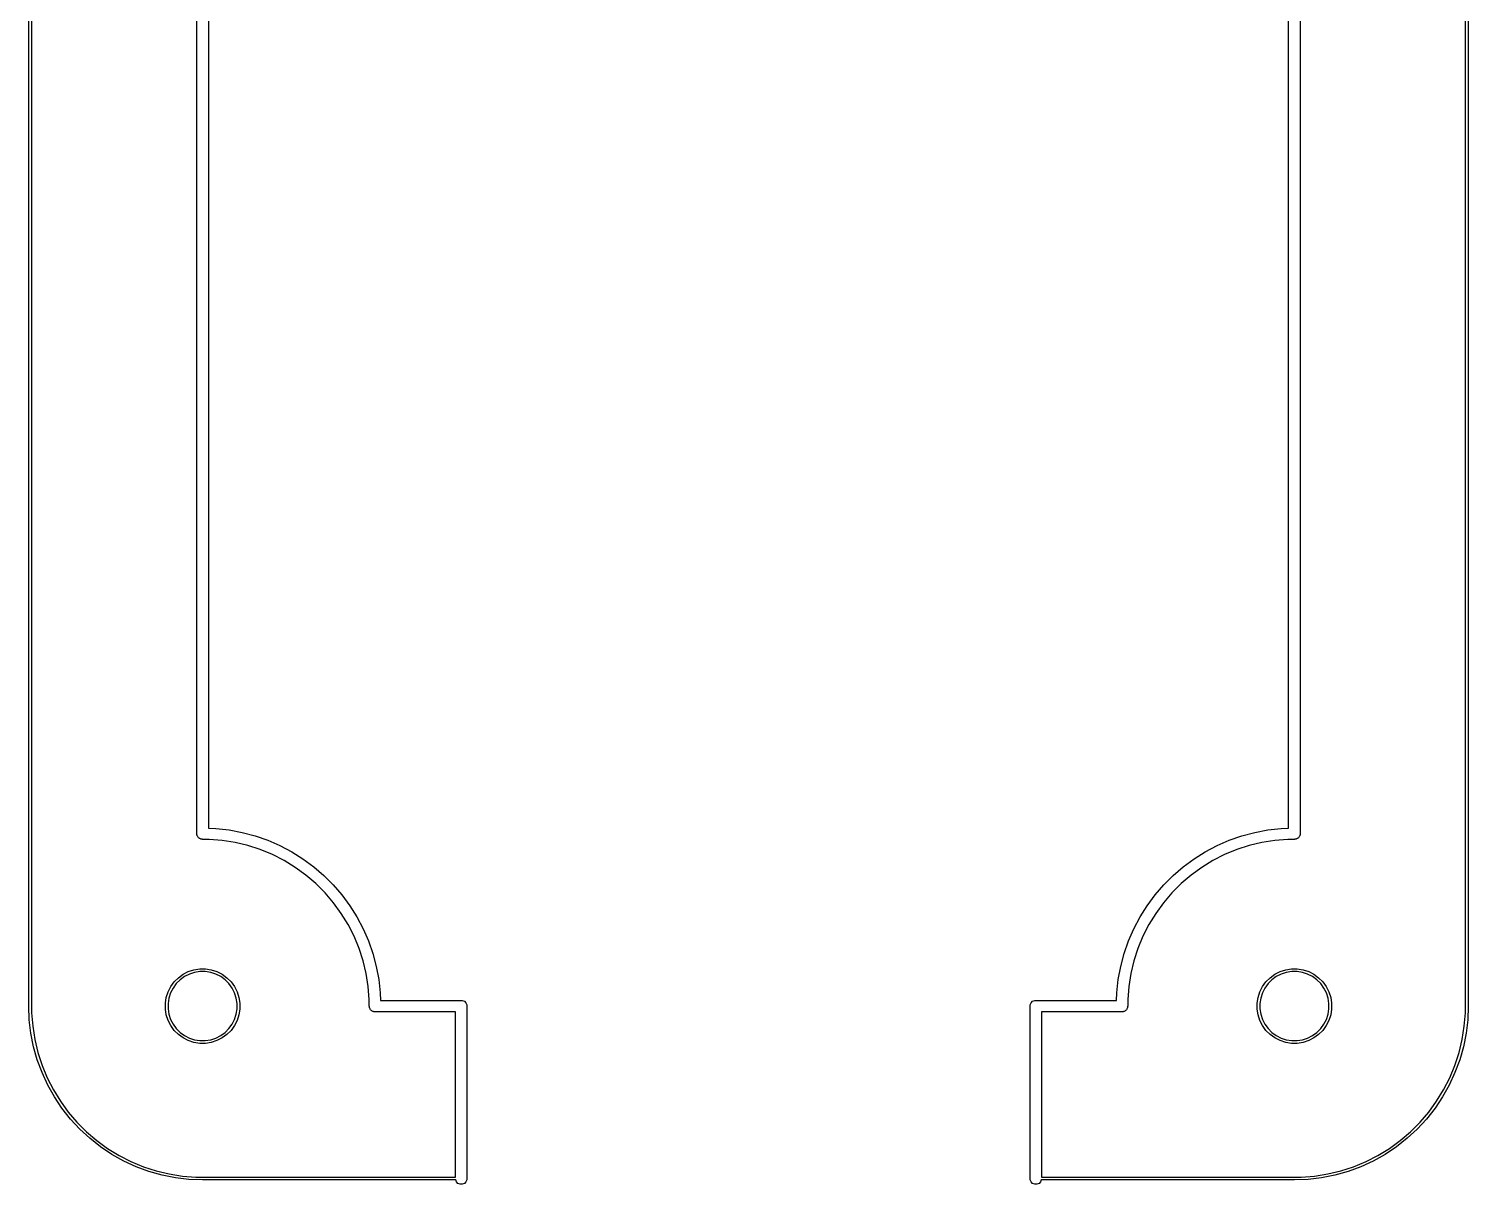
# Model space of a CAD drawing. Header units: millimetres. Extents: x 119.9 to 170.1, y -110.2 to -29.8.
# Drawn here: x 119.9 to 170.1, y -110.2 to -70 of the extents above; entities that cross this region are included whole.
import ezdxf

# ---------------------------------------------------------------- set-up
doc = ezdxf.new("R2010")
doc.units = ezdxf.units.MM
doc.layers.add('User.Drawings', color=9, linetype='CONTINUOUS', true_color=0xc2c2c2)

msp = doc.modelspace()

# ---------------------------------------------------------------- linework, layer by layer
at = {"layer": 'User.Drawings', "linetype": 'CONTINUOUS'}
for p, q in [((119.95, -103.999999), (119.95, -36)), ((120.05, -36), (120.05, -103.999999)), ((169.950001, -103.999996), (169.950001, -36.000003)), ((170.050001, -36), (170.050001, -104)), ((125.799999, -97.999999), (125.799999, -68.999999)), ((126.199999, -68.999999), (126.199999, -97.807482)), ((163.799999, -97.807482), (163.799999, -68.999999)), ((164.199999, -68.999999), (164.199999, -97.999999)), ((125.803842, -98.039017), (125.799999, -97.999999)), ((125.811379, -98.057215), (125.803842, -98.039017)), ((125.815223, -98.076536), (125.811379, -98.057215)), ((125.826166, -98.092914), (125.815223, -98.076536)), ((125.833705, -98.111113), (125.826166, -98.092914)), ((125.847635, -98.125043), (125.833705, -98.111113)), ((125.858578, -98.14142), (125.847635, -98.125043)), ((125.874954, -98.152362), (125.858578, -98.14142)), ((125.888885, -98.166293), (125.874954, -98.152362)), ((125.907083, -98.173831), (125.888885, -98.166293)), ((125.923462, -98.184775), (125.907083, -98.173831)), ((125.942782, -98.188618), (125.923462, -98.184775)), ((125.960981, -98.196156), (125.942782, -98.188618)), ((126.199999, -97.807482), (126.463326, -97.817335)), ((126.463326, -97.817335), (126.924061, -97.869248)), ((126.924061, -97.869248), (127.379629, -97.955446)), ((127.379629, -97.955446), (127.827481, -98.075447)), ((127.827481, -98.075447), (128.265113, -98.228581)), ((161.734885, -98.228581), (162.172517, -98.075447)), ((162.172517, -98.075447), (162.620369, -97.955446)), ((162.620369, -97.955446), (163.075937, -97.869248)), ((163.075937, -97.869248), (163.536672, -97.817335)), ((163.536672, -97.817335), (163.799999, -97.807482)), ((164.057215, -98.188618), (164.039017, -98.196156)), ((164.076536, -98.184775), (164.057215, -98.188618)), ((164.092914, -98.173831), (164.076536, -98.184775)), ((164.111113, -98.166293), (164.092914, -98.173831)), ((164.125043, -98.152362), (164.111113, -98.166293)), ((164.14142, -98.14142), (164.125043, -98.152362)), ((164.152362, -98.125043), (164.14142, -98.14142)), ((164.166293, -98.111113), (164.152362, -98.125043)), ((164.173831, -98.092914), (164.166293, -98.111113)), ((164.184775, -98.076536), (164.173831, -98.092914)), ((164.188618, -98.057215), (164.184775, -98.076536)), ((164.196156, -98.039017), (164.188618, -98.057215)), ((164.199999, -97.999999), (164.196156, -98.039017)), ((125.980679, -98.196156), (125.960981, -98.196156)), ((125.999999, -98.199999), (125.980679, -98.196156)), ((126.227882, -98.199999), (125.999999, -98.199999)), ((126.682242, -98.235758), (126.227882, -98.199999)), ((127.132396, -98.307055), (126.682242, -98.235758)), ((127.575568, -98.413451), (127.132396, -98.307055)), ((128.009027, -98.554291), (127.575568, -98.413451)), ((128.430099, -98.728704), (128.009027, -98.554291)), ((128.265113, -98.228581), (128.690078, -98.413992)), ((128.690078, -98.413992), (129.099999, -98.630641)), ((129.099999, -98.630641), (129.492584, -98.877318)), ((160.507414, -98.877318), (160.899999, -98.630641)), ((160.899999, -98.630641), (161.30992, -98.413992)), ((161.30992, -98.413992), (161.734885, -98.228581)), ((161.990971, -98.554291), (161.569899, -98.728704)), ((162.42443, -98.413451), (161.990971, -98.554291)), ((162.867602, -98.307055), (162.42443, -98.413451)), ((163.317756, -98.235758), (162.867602, -98.307055)), ((163.772116, -98.199999), (163.317756, -98.235758)), ((163.999999, -98.199999), (163.772116, -98.199999)), ((164.019319, -98.196156), (163.999999, -98.199999)), ((164.039017, -98.196156), (164.019319, -98.196156)), ((128.836189, -98.935617), (128.430099, -98.728704)), ((129.224793, -99.173754), (128.836189, -98.935617)), ((129.593515, -99.441646), (129.224793, -99.173754)), ((129.492584, -98.877318), (129.865636, -99.152643)), ((129.865636, -99.152643), (130.21707, -99.455077)), ((159.782928, -99.455077), (160.134362, -99.152643)), ((160.134362, -99.152643), (160.507414, -98.877318)), ((160.775205, -99.173754), (160.406483, -99.441646)), ((161.163809, -98.935617), (160.775205, -99.173754)), ((161.569899, -98.728704), (161.163809, -98.935617)), ((129.940081, -99.737642), (129.593515, -99.441646)), ((130.21707, -99.455077), (130.544921, -99.782928)), ((159.455077, -99.782928), (159.782928, -99.455077)), ((160.406483, -99.441646), (160.059917, -99.737642)), ((130.262356, -100.059917), (129.940081, -99.737642)), ((130.558352, -100.406483), (130.262356, -100.059917)), ((130.544921, -99.782928), (130.847355, -100.134362)), ((130.847355, -100.134362), (131.12268, -100.507414)), ((158.877318, -100.507414), (159.152643, -100.134362)), ((159.152643, -100.134362), (159.455077, -99.782928)), ((159.737642, -100.059917), (159.441646, -100.406483)), ((160.059917, -99.737642), (159.737642, -100.059917)), ((130.826244, -100.775205), (130.558352, -100.406483)), ((131.12268, -100.507414), (131.369357, -100.899999)), ((158.630641, -100.899999), (158.877318, -100.507414)), ((159.441646, -100.406483), (159.173754, -100.775205)), ((131.064381, -101.163809), (130.826244, -100.775205)), ((131.271294, -101.569899), (131.064381, -101.163809)), ((131.369357, -100.899999), (131.586006, -101.30992)), ((158.413992, -101.30992), (158.630641, -100.899999)), ((158.935617, -101.163809), (158.728704, -101.569899)), ((159.173754, -100.775205), (158.935617, -101.163809)), ((131.445707, -101.990971), (131.271294, -101.569899)), ((131.586006, -101.30992), (131.771417, -101.734885)), ((158.228581, -101.734885), (158.413992, -101.30992)), ((158.728704, -101.569899), (158.554291, -101.990971)), ((131.586547, -102.42443), (131.445707, -101.990971)), ((131.771417, -101.734885), (131.924551, -102.172517)), ((131.924551, -102.172517), (132.044552, -102.620369)), ((157.955446, -102.620369), (158.075447, -102.172517)), ((158.075447, -102.172517), (158.228581, -101.734885)), ((158.554291, -101.990971), (158.413451, -102.42443)), ((125.69652, -102.73592), (125.898002, -102.704008)), ((125.898002, -102.704008), (126.101996, -102.704008)), ((126.101996, -102.704008), (126.303478, -102.73592)), ((131.692943, -102.867602), (131.586547, -102.42443)), ((132.044552, -102.620369), (132.13075, -103.075937)), ((157.869248, -103.075937), (157.955446, -102.620369)), ((158.413451, -102.42443), (158.307055, -102.867602)), ((163.696519, -102.735917), (163.898001, -102.704005)), ((163.898001, -102.704005), (164.101995, -102.704005)), ((164.101995, -102.704005), (164.303477, -102.735917)), ((124.891567, -103.320753), (125.011471, -103.155719)), ((125.011471, -103.155719), (125.155717, -103.011473)), ((125.218251, -103.084692), (125.08469, -103.218253)), ((125.155717, -103.011473), (125.320751, -102.891569)), ((125.371062, -102.973669), (125.218251, -103.084692)), ((125.320751, -102.891569), (125.502511, -102.798958)), ((125.539359, -102.887917), (125.371062, -102.973669)), ((125.502511, -102.798958), (125.69652, -102.73592)), ((125.718998, -102.829549), (125.539359, -102.887917)), ((125.905557, -102.800001), (125.718998, -102.829549)), ((126.094441, -102.800001), (125.905557, -102.800001)), ((126.281, -102.829549), (126.094441, -102.800001)), ((126.460639, -102.887917), (126.281, -102.829549)), ((126.303478, -102.73592), (126.497487, -102.798958)), ((126.628936, -102.973669), (126.460639, -102.887917)), ((126.497487, -102.798958), (126.679247, -102.891569)), ((126.781747, -103.084692), (126.628936, -102.973669)), ((126.679247, -102.891569), (126.844281, -103.011473)), ((126.915308, -103.218253), (126.781747, -103.084692)), ((126.844281, -103.011473), (126.988527, -103.155719)), ((126.988527, -103.155719), (127.108431, -103.320753)), ((131.76424, -103.317756), (131.692943, -102.867602)), ((132.13075, -103.075937), (132.182663, -103.536672)), ((157.817335, -103.536672), (157.869248, -103.075937)), ((158.307055, -102.867602), (158.235758, -103.317756)), ((162.891566, -103.32075), (163.01147, -103.155716)), ((163.01147, -103.155716), (163.155716, -103.01147)), ((163.21825, -103.084689), (163.084689, -103.21825)), ((163.155716, -103.01147), (163.32075, -102.891566)), ((163.371061, -102.973666), (163.21825, -103.084689)), ((163.32075, -102.891566), (163.50251, -102.798955)), ((163.539358, -102.887914), (163.371061, -102.973666)), ((163.50251, -102.798955), (163.696519, -102.735917)), ((163.718997, -102.829546), (163.539358, -102.887914)), ((163.905556, -102.799998), (163.718997, -102.829546)), ((164.09444, -102.799998), (163.905556, -102.799998)), ((164.280999, -102.829546), (164.09444, -102.799998)), ((164.460638, -102.887914), (164.280999, -102.829546)), ((164.303477, -102.735917), (164.497486, -102.798955)), ((164.628935, -102.973666), (164.460638, -102.887914)), ((164.497486, -102.798955), (164.679246, -102.891566)), ((164.781746, -103.084689), (164.628935, -102.973666)), ((164.679246, -102.891566), (164.84428, -103.01147)), ((164.915307, -103.21825), (164.781746, -103.084689)), ((164.84428, -103.01147), (164.988526, -103.155716)), ((164.988526, -103.155716), (165.10843, -103.32075)), ((124.704006, -103.898004), (124.735918, -103.696522)), ((124.735918, -103.696522), (124.798956, -103.502513)), ((124.798956, -103.502513), (124.891567, -103.320753)), ((124.887915, -103.539361), (124.829547, -103.719)), ((124.973667, -103.371064), (124.887915, -103.539361)), ((125.08469, -103.218253), (124.973667, -103.371064)), ((127.026331, -103.371064), (126.915308, -103.218253)), ((127.112083, -103.539361), (127.026331, -103.371064)), ((127.108431, -103.320753), (127.201042, -103.502513)), ((127.170451, -103.719), (127.112083, -103.539361)), ((127.201042, -103.502513), (127.26408, -103.696522)), ((127.26408, -103.696522), (127.295992, -103.898004)), ((131.799999, -103.772116), (131.76424, -103.317756)), ((132.182663, -103.536672), (132.192516, -103.799999)), ((157.807482, -103.799999), (157.817335, -103.536672)), ((158.235758, -103.317756), (158.199999, -103.772116)), ((162.704005, -103.898001), (162.735917, -103.696519)), ((162.735917, -103.696519), (162.798955, -103.50251)), ((162.798955, -103.50251), (162.891566, -103.32075)), ((162.887914, -103.539358), (162.829546, -103.718997)), ((162.973666, -103.371061), (162.887914, -103.539358)), ((163.084689, -103.21825), (162.973666, -103.371061)), ((165.02633, -103.371061), (164.915307, -103.21825)), ((165.112082, -103.539358), (165.02633, -103.371061)), ((165.10843, -103.32075), (165.201041, -103.50251)), ((165.17045, -103.718997), (165.112082, -103.539358)), ((165.201041, -103.50251), (165.264079, -103.696519)), ((165.264079, -103.696519), (165.295991, -103.898001)), ((119.95, -104), (119.95, -103.999999)), ((119.96865, -104.474678), (119.95, -104)), ((120.05, -103.999999), (120.05, -104)), ((120.05, -104), (120.05, -104.233776)), ((124.704006, -103.905559), (124.704006, -103.898004)), ((124.704006, -104.101998), (124.704006, -103.905559)), ((124.735918, -104.30348), (124.704006, -104.101998)), ((124.829547, -103.719), (124.799999, -103.905559)), ((124.799999, -103.905559), (124.799999, -104.094443)), ((124.799999, -104.094443), (124.829547, -104.281002)), ((127.199999, -103.905559), (127.170451, -103.719)), ((127.170451, -104.281002), (127.199999, -104.094443)), ((127.199999, -104.094443), (127.199999, -103.905559)), ((127.295992, -104.101998), (127.26408, -104.30348)), ((127.295992, -103.898004), (127.295992, -104.101998)), ((131.799999, -103.999999), (131.799999, -103.772116)), ((131.803842, -104.019319), (131.799999, -103.999999)), ((131.803842, -104.039017), (131.803842, -104.019319)), ((131.811379, -104.057215), (131.803842, -104.039017)), ((131.815223, -104.076536), (131.811379, -104.057215)), ((131.826166, -104.092914), (131.815223, -104.076536)), ((131.833705, -104.111113), (131.826166, -104.092914)), ((131.847635, -104.125043), (131.833705, -104.111113)), ((131.858578, -104.14142), (131.847635, -104.125043)), ((131.874954, -104.152362), (131.858578, -104.14142)), ((131.888885, -104.166293), (131.874954, -104.152362)), ((131.907083, -104.173831), (131.888885, -104.166293)), ((131.923462, -104.184775), (131.907083, -104.173831)), ((131.942782, -104.188618), (131.923462, -104.184775)), ((131.960981, -104.196156), (131.942782, -104.188618)), ((131.999999, -104.199999), (131.960981, -104.196156)), ((134.799999, -104.199999), (131.999999, -104.199999)), ((132.192516, -103.799999), (134.999999, -103.799999)), ((134.799999, -109.949999), (134.799999, -104.199999)), ((134.999999, -103.799999), (135.039017, -103.803842)), ((135.039017, -103.803842), (135.111113, -103.833705)), ((135.111113, -103.833705), (135.166293, -103.888885)), ((135.166293, -103.888885), (135.196156, -103.960981)), ((135.196156, -103.960981), (135.199999, -103.999999)), ((135.199999, -103.999999), (135.199999, -109.999999)), ((154.799999, -103.999999), (154.803842, -103.960981)), ((154.799999, -109.999999), (154.799999, -103.999999)), ((154.803842, -103.960981), (154.833705, -103.888885)), ((154.833705, -103.888885), (154.888885, -103.833705)), ((154.888885, -103.833705), (154.960981, -103.803842)), ((154.960981, -103.803842), (154.999999, -103.799999)), ((154.999999, -103.799999), (157.807482, -103.799999)), ((157.999999, -104.199999), (155.199999, -104.199999)), ((155.199999, -104.199999), (155.199999, -109.95)), ((158.039017, -104.196156), (157.999999, -104.199999)), ((158.057215, -104.188618), (158.039017, -104.196156)), ((158.076536, -104.184775), (158.057215, -104.188618)), ((158.092914, -104.173831), (158.076536, -104.184775)), ((158.111113, -104.166293), (158.092914, -104.173831)), ((158.125043, -104.152362), (158.111113, -104.166293)), ((158.14142, -104.14142), (158.125043, -104.152362)), ((158.152362, -104.125043), (158.14142, -104.14142)), ((158.166293, -104.111113), (158.152362, -104.125043)), ((158.173831, -104.092914), (158.166293, -104.111113)), ((158.184775, -104.076536), (158.173831, -104.092914)), ((158.188618, -104.057215), (158.184775, -104.076536)), ((158.196156, -104.039017), (158.188618, -104.057215)), ((158.199999, -103.999999), (158.196156, -104.019319)), ((158.196156, -104.019319), (158.196156, -104.039017)), ((158.199999, -103.772116), (158.199999, -103.999999)), ((162.704005, -103.905556), (162.704005, -103.898001)), ((162.704005, -104.101995), (162.704005, -103.905556)), ((162.735917, -104.303477), (162.704005, -104.101995)), ((162.829546, -103.718997), (162.799998, -103.905556)), ((162.799998, -103.905556), (162.799998, -104.09444)), ((162.799998, -104.09444), (162.829546, -104.280999)), ((165.199998, -103.905556), (165.17045, -103.718997)), ((165.17045, -104.280999), (165.199998, -104.09444)), ((165.199998, -104.09444), (165.199998, -103.905556)), ((165.295991, -104.101995), (165.264079, -104.303477)), ((165.295991, -103.898001), (165.295991, -104.101995)), ((169.95, -104), (169.950001, -103.999996)), ((169.95, -104.233776), (169.95, -104)), ((170.049999, -104.000006), (170.03135, -104.474678)), ((170.050001, -104), (170.049999, -104.000006)), ((120.024485, -104.946429), (119.96865, -104.474678)), ((120.05, -104.233776), (120.086683, -104.699887)), ((120.086683, -104.699887), (120.159825, -105.161683)), ((124.798956, -104.497489), (124.735918, -104.30348)), ((124.891567, -104.679249), (124.798956, -104.497489)), ((124.829547, -104.281002), (124.887915, -104.460641)), ((124.887915, -104.460641), (124.973667, -104.628938)), ((125.011471, -104.844283), (124.891567, -104.679249)), ((124.973667, -104.628938), (125.08469, -104.781749)), ((126.915308, -104.781749), (127.026331, -104.628938)), ((127.108431, -104.679249), (126.988527, -104.844283)), ((127.026331, -104.628938), (127.112083, -104.460641)), ((127.201042, -104.497489), (127.108431, -104.679249)), ((127.112083, -104.460641), (127.170451, -104.281002)), ((127.26408, -104.30348), (127.201042, -104.497489)), ((162.798955, -104.497486), (162.735917, -104.303477)), ((162.891566, -104.679246), (162.798955, -104.497486)), ((162.829546, -104.280999), (162.887914, -104.460638)), ((162.887914, -104.460638), (162.973666, -104.628935)), ((163.01147, -104.84428), (162.891566, -104.679246)), ((162.973666, -104.628935), (163.084689, -104.781746)), ((164.915307, -104.781746), (165.02633, -104.628935)), ((165.10843, -104.679246), (164.988526, -104.84428)), ((165.02633, -104.628935), (165.112082, -104.460638)), ((165.201041, -104.497486), (165.10843, -104.679246)), ((165.112082, -104.460638), (165.17045, -104.280999)), ((165.264079, -104.303477), (165.201041, -104.497486)), ((169.840175, -105.161683), (169.913317, -104.699887)), ((169.913317, -104.699887), (169.95, -104.233776)), ((170.03135, -104.474678), (169.975515, -104.946429)), ((120.117162, -105.412345), (120.024485, -104.946429)), ((120.159825, -105.161683), (120.268972, -105.616317)), ((125.155717, -104.988529), (125.011471, -104.844283)), ((125.08469, -104.781749), (125.218251, -104.91531)), ((125.320751, -105.108433), (125.155717, -104.988529)), ((125.218251, -104.91531), (125.371062, -105.026333)), ((125.502511, -105.201044), (125.320751, -105.108433)), ((125.371062, -105.026333), (125.539359, -105.112085)), ((125.69652, -105.264082), (125.502511, -105.201044)), ((125.539359, -105.112085), (125.718998, -105.170453)), ((125.718998, -105.170453), (125.905557, -105.200001)), ((125.905557, -105.200001), (126.094441, -105.200001)), ((126.094441, -105.200001), (126.281, -105.170453)), ((126.281, -105.170453), (126.460639, -105.112085)), ((126.497487, -105.201044), (126.303478, -105.264082)), ((126.460639, -105.112085), (126.628936, -105.026333)), ((126.679247, -105.108433), (126.497487, -105.201044)), ((126.628936, -105.026333), (126.781747, -104.91531)), ((126.844281, -104.988529), (126.679247, -105.108433)), ((126.781747, -104.91531), (126.915308, -104.781749)), ((126.988527, -104.844283), (126.844281, -104.988529)), ((163.155716, -104.988526), (163.01147, -104.84428)), ((163.084689, -104.781746), (163.21825, -104.915307)), ((163.32075, -105.10843), (163.155716, -104.988526)), ((163.21825, -104.915307), (163.371061, -105.02633)), ((163.50251, -105.201041), (163.32075, -105.10843)), ((163.371061, -105.02633), (163.539358, -105.112082)), ((163.696519, -105.264079), (163.50251, -105.201041)), ((163.539358, -105.112082), (163.718997, -105.17045)), ((163.718997, -105.17045), (163.905556, -105.199998)), ((163.905556, -105.199998), (164.09444, -105.199998)), ((164.09444, -105.199998), (164.280999, -105.17045)), ((164.280999, -105.17045), (164.460638, -105.112082)), ((164.497486, -105.201041), (164.303477, -105.264079)), ((164.460638, -105.112082), (164.628935, -105.02633)), ((164.679246, -105.10843), (164.497486, -105.201041)), ((164.628935, -105.02633), (164.781746, -104.915307)), ((164.84428, -104.988526), (164.679246, -105.10843)), ((164.781746, -104.915307), (164.915307, -104.781746)), ((164.988526, -104.84428), (164.84428, -104.988526)), ((169.731028, -105.616317), (169.840175, -105.161683)), ((169.975515, -104.946429), (169.882838, -105.412345)), ((120.246108, -105.869553), (120.117162, -105.412345)), ((120.268972, -105.616317), (120.413454, -106.060986)), ((125.898002, -105.295994), (125.69652, -105.264082)), ((126.101996, -105.295994), (125.898002, -105.295994)), ((126.303478, -105.264082), (126.101996, -105.295994)), ((163.898001, -105.295991), (163.696519, -105.264079)), ((164.101995, -105.295991), (163.898001, -105.295991)), ((164.303477, -105.264079), (164.101995, -105.295991)), ((169.586546, -106.060986), (169.731028, -105.616317)), ((169.882838, -105.412345), (169.753892, -105.869553)), ((120.410529, -106.315235), (120.246108, -105.869553)), ((120.413454, -106.060986), (120.592379, -106.492948)), ((169.407621, -106.492948), (169.586546, -106.060986)), ((169.753892, -105.869553), (169.589471, -106.315235)), ((120.60941, -106.746643), (120.410529, -106.315235)), ((120.592379, -106.492948), (120.804643, -106.90954)), ((169.195357, -106.90954), (169.407621, -106.492948)), ((169.589471, -106.315235), (169.39059, -106.746643)), ((120.841527, -107.161117), (120.60941, -106.746643)), ((120.804643, -106.90954), (121.048938, -107.308194)), ((121.105447, -107.556101), (120.841527, -107.161117)), ((169.158473, -107.161117), (168.894553, -107.556101)), ((168.951062, -107.308194), (169.195357, -106.90954)), ((169.39059, -106.746643), (169.158473, -107.161117)), ((121.048938, -107.308194), (121.323759, -107.686452)), ((121.399544, -107.929161), (121.105447, -107.556101)), ((121.323759, -107.686452), (121.627409, -108.041981)), ((168.372591, -108.041981), (168.676241, -107.686452)), ((168.894553, -107.556101), (168.600456, -107.929161)), ((168.676241, -107.686452), (168.951062, -107.308194)), ((121.722004, -108.277996), (121.399544, -107.929161)), ((121.627409, -108.041981), (121.958019, -108.372591)), ((168.041981, -108.372591), (168.372591, -108.041981)), ((168.600456, -107.929161), (168.277996, -108.277996)), ((122.070839, -108.600456), (121.722004, -108.277996)), ((121.958019, -108.372591), (122.313548, -108.676241)), ((122.443899, -108.894553), (122.070839, -108.600456)), ((122.313548, -108.676241), (122.691806, -108.951062)), ((167.308194, -108.951062), (167.686452, -108.676241)), ((167.929161, -108.600456), (167.556101, -108.894553)), ((167.686452, -108.676241), (168.041981, -108.372591)), ((168.277996, -108.277996), (167.929161, -108.600456)), ((122.838883, -109.158473), (122.443899, -108.894553)), ((122.691806, -108.951062), (123.09046, -109.195357)), ((123.253357, -109.39059), (122.838883, -109.158473)), ((123.09046, -109.195357), (123.507052, -109.407621)), ((166.492948, -109.407621), (166.90954, -109.195357)), ((167.161117, -109.158473), (166.746643, -109.39059)), ((166.90954, -109.195357), (167.308194, -108.951062)), ((167.556101, -108.894553), (167.161117, -109.158473)), ((123.684765, -109.589471), (123.253357, -109.39059)), ((123.507052, -109.407621), (123.939014, -109.586546)), ((124.130447, -109.753892), (123.684765, -109.589471)), ((123.939014, -109.586546), (124.383683, -109.731028)), ((165.616317, -109.731028), (166.060986, -109.586546)), ((166.315235, -109.589471), (165.869553, -109.753892)), ((166.060986, -109.586546), (166.492948, -109.407621)), ((166.746643, -109.39059), (166.315235, -109.589471)), ((124.587655, -109.882838), (124.130447, -109.753892)), ((124.383683, -109.731028), (124.838317, -109.840175)), ((125.053571, -109.975515), (124.587655, -109.882838)), ((124.838317, -109.840175), (125.300113, -109.913317)), ((125.525322, -110.03135), (125.053571, -109.975515)), ((125.300113, -109.913317), (125.766224, -109.95)), ((126, -110.05), (125.525322, -110.03135)), ((125.766224, -109.95), (126, -109.95)), ((126, -109.95), (134.799999, -109.949999)), ((134.80839, -110.049999), (126, -110.05)), ((134.833705, -110.111113), (134.80839, -110.049999)), ((134.888885, -110.166293), (134.833705, -110.111113)), ((134.960981, -110.196156), (134.888885, -110.166293)), ((135.039017, -110.196156), (134.960981, -110.196156)), ((135.111113, -110.166293), (135.039017, -110.196156)), ((135.166293, -110.111113), (135.111113, -110.166293)), ((135.196156, -110.039017), (135.166293, -110.111113)), ((135.199999, -109.999999), (135.196156, -110.039017)), ((154.803842, -110.039017), (154.799999, -109.999999)), ((154.833705, -110.111113), (154.803842, -110.039017)), ((154.888885, -110.166293), (154.833705, -110.111113)), ((154.960981, -110.196156), (154.888885, -110.166293)), ((155.039017, -110.196156), (154.960981, -110.196156)), ((155.111113, -110.166293), (155.039017, -110.196156)), ((155.166293, -110.111113), (155.111113, -110.166293)), ((155.191607, -110.05), (155.166293, -110.111113)), ((164, -110.05), (155.191607, -110.05)), ((155.199999, -109.95), (164, -109.95)), ((164, -109.95), (164.233776, -109.95)), ((164.474678, -110.03135), (164, -110.05)), ((164.233776, -109.95), (164.699887, -109.913317)), ((164.946429, -109.975515), (164.474678, -110.03135)), ((164.699887, -109.913317), (165.161683, -109.840175)), ((165.412345, -109.882838), (164.946429, -109.975515)), ((165.161683, -109.840175), (165.616317, -109.731028)), ((165.869553, -109.753892), (165.412345, -109.882838))]:
    msp.add_line(p, q, dxfattribs=at)

doc.saveas('drawing.dxf')
